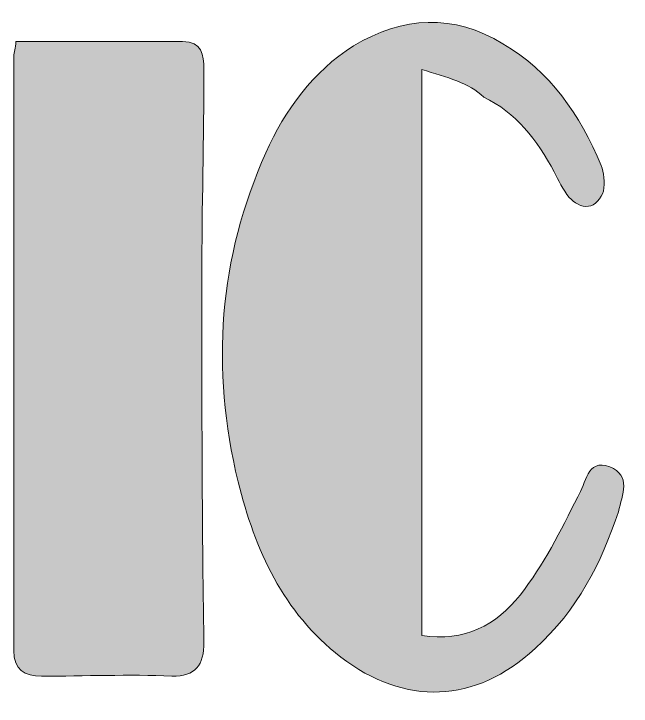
# Model space of a CAD drawing. Extents: x 515 to 1469, y -1359 to -491.
# Drawn here: x 1275 to 1386.3, y -1356.2 to -1231.5 of the extents above; entities that cross this region are included whole.
import ezdxf

# ---------------------------------------------------------------- set-up
doc = ezdxf.new("R2010")
doc.units = 0
doc.header["$MEASUREMENT"] = 0
doc.layers.add('katman 1', color=7, linetype='Continuous')

# ---------------------------------------------------------------- blocks, each defined once
blk = doc.blocks.new('block 2')
at = {"layer": 'katman 1', "true_color": 0xffffff}
h = blk.add_hatch(color=7, dxfattribs=at)
h.dxf.hatch_style = 2
edge = h.paths.add_edge_path()
edge.add_spline(control_points=[(1348.55, -1241.47), (1348.55, -1276.5), (1348.55, -1309.99), (1348.55, -1343.48), (1356.25, -1344.63), (1362.03, -1341.56), (1366.26, -1336.17), (1370.5, -1330.78), (1373.58, -1324.62), (1376.65, -1318.46), (1378.19, -1316.15), (1378.19, -1311.53), (1382.43, -1313.07), (1386.28, -1314.61), (1384.74, -1318.07), (1383.97, -1321.15), (1380.89, -1330.39), (1376.65, -1338.86), (1368.96, -1345.79), (1358.18, -1355.8), (1345.48, -1356.18), (1333.93, -1347.33), (1323.53, -1339.25), (1318.53, -1328.08), (1315.45, -1315.76), (1310.45, -1295.36), (1311.99, -1275.35), (1320.45, -1256.48), (1323.92, -1248.79), (1328.92, -1241.86), (1336.24, -1237.24), (1345.09, -1231.85), (1354.33, -1231.46), (1363.18, -1236.85), (1371.65, -1241.86), (1377.04, -1249.56), (1380.89, -1258.79), (1381.27, -1259.95), (1381.66, -1261.87), (1381.27, -1263.41), (1380.89, -1264.57), (1379.73, -1266.11), (1378.58, -1266.11), (1377.42, -1266.49), (1375.89, -1265.34), (1375.12, -1264.57), (1373.96, -1263.03), (1373.19, -1261.49), (1372.42, -1259.95), (1369.34, -1254.17), (1365.49, -1249.17), (1359.72, -1246.48), (1357.02, -1243.78), (1353.17, -1243.01), (1348.55, -1241.47)], knot_values=[0, 0, 0, 0, 1, 1, 1, 2, 2, 2, 3, 3, 3, 4, 4, 4, 5, 5, 5, 6, 6, 6, 7, 7, 7, 8, 8, 8, 9, 9, 9, 10, 10, 10, 11, 11, 11, 12, 12, 12, 13, 13, 13, 14, 14, 14, 15, 15, 15, 16, 16, 16, 17, 17, 17, 18, 18, 18, 18], degree=3, periodic=1)
h = blk.add_hatch(color=7, dxfattribs=at)
h.dxf.hatch_style = 2
edge = h.paths.add_edge_path()
edge.add_spline(control_points=[(1275.42, -1236.47), (1285.81, -1236.47), (1295.43, -1236.47), (1305.44, -1236.47), (1308.91, -1236.47), (1309.29, -1238.78), (1309.29, -1241.47), (1309.29, -1253.79), (1308.91, -1266.49), (1308.91, -1278.81), (1308.91, -1300.75), (1308.91, -1322.69), (1309.29, -1344.63), (1309.29, -1348.87), (1307.75, -1350.79), (1303.52, -1350.79), (1295.82, -1350.41), (1287.73, -1350.79), (1280.04, -1350.79), (1276.96, -1350.79), (1275.03, -1349.64), (1275.03, -1346.17), (1275.03, -1310.38), (1275.03, -1274.96), (1275.03, -1239.16), (1275.03, -1238.39), (1275.42, -1237.62), (1275.42, -1236.47)], knot_values=[0, 0, 0, 0, 1, 1, 1, 2, 2, 2, 3, 3, 3, 4, 4, 4, 5, 5, 5, 6, 6, 6, 7, 7, 7, 8, 8, 8, 9, 9, 9, 9], degree=3, periodic=1)
at = {"layer": 'katman 1', "lineweight": 0}
for points, knots in [([(1348.55, -1241.47), (1348.55, -1276.5), (1348.55, -1309.99), (1348.55, -1343.48), (1356.25, -1344.63), (1362.03, -1341.56), (1366.26, -1336.17), (1370.5, -1330.78), (1373.58, -1324.62), (1376.65, -1318.46), (1378.19, -1316.15), (1378.19, -1311.53), (1382.43, -1313.07), (1386.28, -1314.61), (1384.74, -1318.07), (1383.97, -1321.15), (1380.89, -1330.39), (1376.65, -1338.86), (1368.96, -1345.79), (1358.18, -1355.8), (1345.48, -1356.18), (1333.93, -1347.33), (1323.53, -1339.25), (1318.53, -1328.08), (1315.45, -1315.76), (1310.45, -1295.36), (1311.99, -1275.35), (1320.45, -1256.48), (1323.92, -1248.79), (1328.92, -1241.86), (1336.24, -1237.24), (1345.09, -1231.85), (1354.33, -1231.46), (1363.18, -1236.85), (1371.65, -1241.86), (1377.04, -1249.56), (1380.89, -1258.79), (1381.27, -1259.95), (1381.66, -1261.87), (1381.27, -1263.41), (1380.89, -1264.57), (1379.73, -1266.11), (1378.58, -1266.11), (1377.42, -1266.49), (1375.89, -1265.34), (1375.12, -1264.57), (1373.96, -1263.03), (1373.19, -1261.49), (1372.42, -1259.95), (1369.34, -1254.17), (1365.49, -1249.17), (1359.72, -1246.48), (1357.02, -1243.78), (1353.17, -1243.01), (1348.55, -1241.47)], [0, 0, 0, 0, 1, 1, 1, 2, 2, 2, 3, 3, 3, 4, 4, 4, 5, 5, 5, 6, 6, 6, 7, 7, 7, 8, 8, 8, 9, 9, 9, 10, 10, 10, 11, 11, 11, 12, 12, 12, 13, 13, 13, 14, 14, 14, 15, 15, 15, 16, 16, 16, 17, 17, 17, 18, 18, 18, 18]), ([(1275.42, -1236.47), (1285.81, -1236.47), (1295.43, -1236.47), (1305.44, -1236.47), (1308.91, -1236.47), (1309.29, -1238.78), (1309.29, -1241.47), (1309.29, -1253.79), (1308.91, -1266.49), (1308.91, -1278.81), (1308.91, -1300.75), (1308.91, -1322.69), (1309.29, -1344.63), (1309.29, -1348.87), (1307.75, -1350.79), (1303.52, -1350.79), (1295.82, -1350.41), (1287.73, -1350.79), (1280.04, -1350.79), (1276.96, -1350.79), (1275.03, -1349.64), (1275.03, -1346.17), (1275.03, -1310.38), (1275.03, -1274.96), (1275.03, -1239.16), (1275.03, -1238.39), (1275.42, -1237.62), (1275.42, -1236.47)], [0, 0, 0, 0, 1, 1, 1, 2, 2, 2, 3, 3, 3, 4, 4, 4, 5, 5, 5, 6, 6, 6, 7, 7, 7, 8, 8, 8, 9, 9, 9, 9])]:
    blk.add_open_spline(points, degree=3, knots=knots, dxfattribs=at)

msp = doc.modelspace()

# ---------------------------------------------------------------- block references
at = {"layer": 'katman 1'}
msp.add_blockref('block 2', (0, 0), dxfattribs=at)

doc.saveas('drawing.dxf')
